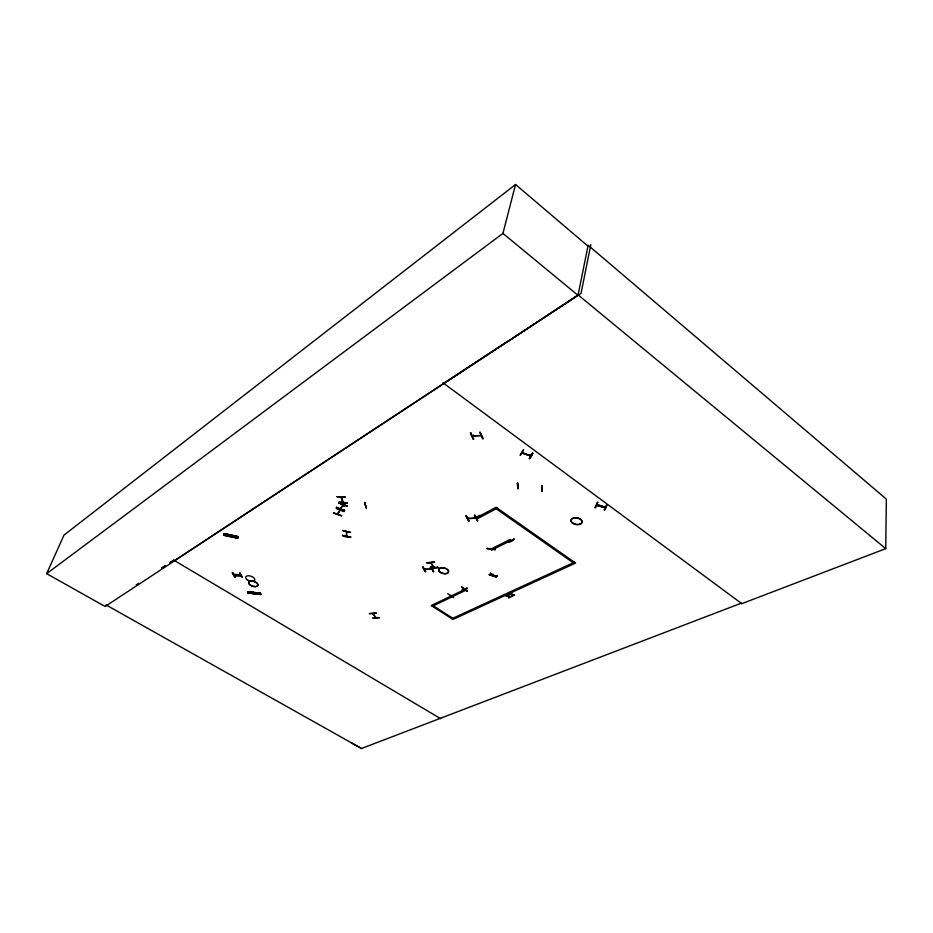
<?xml version="1.0" encoding="UTF-8"?>
<svg xmlns="http://www.w3.org/2000/svg" width="933" height="933" viewBox="0 0 933 933"><rect width="100%" height="100%" fill="white"/><g stroke="black" fill="none" stroke-linecap="round" stroke-linejoin="round"><path stroke-width="1.4" d="M247.688 592.245L260.284 592.98M260.284 592.735L260.948 594.169L248.003 592.945L260.948 594.449L248.283 592.98M346.376 536.288L346.435 531.542M247.443 591.744L260.33 593.108M260.925 594.414L247.98 592.898M346.563 531.612L346.784 536.288M342.644 535.169C341.84 536.428 350.948 538.201 350.703 536.79M342.551 530.632L350.621 532.393L342.621 530.387M342.528 535.53L350.61 537.093M741.723 603.686L885.744 548.651L886.35 499.12L588.14 245.227L578.017 295.329L105.137 606.485L46.65 573.655L63.992 535.122L515.541 184.501L587.965 246.125M432.562 568.594L431.991 568.174M437.635 567.299L437.729 566.937M366.214 507.949L364.71 502.304M430.3 567.882L430.358 567.532M489.219 574.425C488.565 575.16 497.651 577.702 497.371 575.451M372.862 617.774L379.486 617.588M372.955 618.311L379.498 617.669M476.915 517.209L477.824 517.593L477.183 517.15M461.625 587.242L467.515 590.916M237.693 536.58L223.663 533.548L237.763 536.475L237.822 538.283L223.803 535.227M237.798 537.991L223.803 535.25L223.663 533.501M237.752 536.872L223.768 533.746M342.551 535.472L350.598 537.35M343.927 503.89L344.02 503.214M234.16 575.311L241.227 575.253M339.064 502.292L347.251 503.015M337.513 514.41L340.02 510.234M340.428 508.823L343.111 504.706L340.825 508.975M340.953 508.625L340.755 507.855M607.033 504.893L604.747 510.153L604.316 509.628M605.26 507.494C582.379 501.336 612.654 509.698 604.456 507.086M604.549 507.342L604.759 506.409M595.417 507.389L597.598 502.455M597.726 502.141L594.927 507.634L595.487 507.365M596.7 505.08C596.77 503.983 613.611 510.654 597.272 505.511M596.654 505.348L597.353 505.488L597.517 504.52L596.723 504.356L596.782 505.056M223.78 534.936L237.868 538.003L223.838 534.667M541.548 488.099L541.956 488.659M590.822 244.598L581.037 293.417L444.948 382.565L506.187 342.248M542.061 491.341L541.945 485.603L542.085 491.003M541.886 488.67L541.537 487.901M542.015 491.399L541.968 485.3M512.322 594.578L514.281 595.079M509.301 593.855L511.576 594.531L511.121 593.026M508.765 596.21L510.724 596.712M514.619 595.266L512.147 594.648L511.564 592.828M512.858 595.732L512.334 596.304L511.646 594.158M505.756 595.487L508.019 596.164L507.564 594.659M511.062 596.887L508.59 596.269L508.007 594.461M509.301 597.353L508.788 597.925L508.193 596.094M346.971 506.059L338.994 502.98M530.807 455.934L530.049 454.919M529.396 458.103L529.804 458.663L532.883 453.286L529.804 458.628M530.002 455.689L530.177 454.744M529.699 455.677L530.306 454.721M513.943 538.773C515.168 540.055 507.937 543.461 508.088 541.653M344.009 511.587L336.16 508.287L344.079 511.307M510.829 540.65L510.234 539.694M510.444 539.589L510.759 540.604L491.773 550.062L490.571 549.234L509.64 539.671L510.724 540.604M517.663 482.676L517.92 488.379M518.305 485.393L517.733 486.07M520.544 455.059L523.611 449.718L520.054 455.246M496.368 577.177L490.373 573.107M492.671 575.276L492.962 575.871M492.881 575.416L493.394 575.591M493.359 574.903L493.417 574.331M486.933 548.487L495.4 549.432L486.921 548.511M491.12 549.362L491.388 549.782M487.014 548.406L495.318 549.817M464.063 589.516L464.168 588.933M465.124 588.513L465.322 588.653M466.99 587.872L461.625 590.741L467.235 588.42M467.235 591.37L461.567 586.985M477.02 517.314L477.743 517.22M467.456 591.254L461.648 586.985M477.778 520.754L474.769 515.016L477.451 520.719M461.707 590.367L467.235 588.466M474.116 518.538L479.947 515.249M464.809 589.376L463.619 588.641M475.165 517.558L475.34 518.281M447.688 593.691L453.613 597.552M468.611 518.351L468.809 517.873M450.674 596.047L450.861 595.324M468.739 521.139C464.879 510.736 465.299 517.943 469.264 520.777M507.295 341.863L578.11 294.898L885.744 548.651M482.559 438.743L479.982 432.376L483.026 438.662M479.994 432.084L483.061 438.708M470.99 432.632L470.454 433.029L473.159 439.291L473.742 438.86M472.25 436.038L472.576 435.268M473.264 436.259L473.194 435.233M473.416 435.279L473.124 435.933M473.334 436.201L473.369 435.478M432.55 568.255L431.757 568.267L432.282 568.652M434.242 562.214L426.836 562.832L434.475 562.109M433.483 567.182L433.822 566.599M433.705 571.649L431.198 566.798L433.379 571.288M429.227 569.41L434.556 566.541M433.285 571.661L430.883 566.483L433.367 571.602M432.084 569.34L431.268 568.733M425.343 568.827L424.538 569.503M425.786 571.416C422.894 569.76 420.993 561.923 425.6 571.731M46.65 573.655L502.934 233.413L515.541 184.501M337.536 514.363L339.845 510.164M376.151 613.261L369.281 613.622L376.244 613.028M366.168 508.007L364.605 502.677L366.272 507.634M333.827 512.59L333.582 513.197L341.711 515.599M344.639 510.129L344.394 510.736L336.486 507.634M347.251 502.421L347.239 503.085M346.924 506.153L338.959 503.097L347.041 505.779M340.86 507.844L340.592 508.52M341.641 497.347L343.262 502.549L342.866 501.499M345.222 497.429L336.965 496.683L345.315 497.044M344.254 506.327L342.388 501.044L344.394 506.013M339.134 501.966L339.134 502.572M338.026 514.083L337.851 513.348M337.688 513.955L337.956 513.337M336.708 507.086L336.463 507.704M467.876 518.573L476.052 518.188M424.387 569.305L431.897 569.142M254.161 593.458L253.484 592.023M250.441 593.155L249.752 591.72M251.047 591.825L251.723 593.26M252.202 591.919L252.866 593.353M248.901 591.65L249.578 593.085M242.358 577.235L239.793 572.757L242.323 577.504M235.384 576.967L234.883 577.294L232.34 572.78M232.795 572.489L235.221 577.247L232.294 572.815M233.95 574.483L240.936 574.751L233.845 574.716M341.595 515.949L333.722 512.893M341.023 497.254L342.843 502.502M595.417 507.762L597.668 502.537M604.456 506.771L599.021 505.173M604.257 510.024L606.625 504.73M517.325 483.026L517.827 488.764M517.803 488.694L517.523 483.014M345.222 497.312L336.988 496.659M481.183 435.513L472.413 435.956M425.273 571.777L422.801 566.949M376.221 617.879L372.955 613.657M434.032 567.544L430.836 562.786M237.717 536.825L223.687 533.711M136.253 584.933L138.679 583.335M173.795 560.185L170.168 562.576L173.795 560.185L440.726 718.725M174.494 560.593L443.735 383.358M497.324 508.147L477.894 518.48L476.646 517.617L496.064 507.272L575.603 563.066L452.96 619.454L431.233 605.552L465.287 589.213L466.453 589.971L432.376 606.287M510.141 540.172L510.934 540.44M508.077 542.015L513.955 539.169M248.131 593.225L247.56 591.685M472.261 436.003L481.09 435.513M247.688 591.965L260.424 593.295L247.665 592.222M451.829 618.731L574.425 562.249M351.356 742.855L361.491 748.499L741.21 603.208L741.817 603.651L442.93 382.763M493.091 575.474L492.554 575.708L493.184 575.451M530.679 455.922L522.095 452.913L523.075 452.995M424.48 569.282L432.002 569.352M434.416 562.354L426.871 562.809M430.906 562.844L433.81 567.614M430.265 567.905L437.694 567.322M470.442 433.04L473.649 439.256M490.35 573.398L496.356 577.469M468.074 518.62L475.958 518.002M497.312 576.023L489.149 574.821L497.312 576.093M522.305 452.727L530.924 455.759L530.97 455.024L530.772 455.631M522.783 453.181L529.734 455.619M375.917 617.833L372.722 613.716M509.231 594.228L511.669 594.834M505.686 595.86L508.112 596.467M523.016 453.228L529.676 455.514M105.977 604.887L361.491 748.499M433.344 605.82L452.808 618.287M496.169 508.765L573.247 562.786M502.934 233.413L578.017 295.329M466.092 515.774L468.763 521.127M474.675 515.401L477.323 520.777M508.683 596.584L509.231 597.726M512.24 594.951L512.777 596.105M258.989 592.63L259.654 594.064M342.423 501.009L344.277 506.386M225.156 533.758L225.296 535.274M226.113 533.956L226.241 535.484M228.795 534.539L228.923 536.067M227.535 534.271L227.664 535.787M230.218 534.854L230.346 536.37M236.329 536.172L236.446 537.688M251.712 581.061L251.712 581.107A4.782 2.426 18.2 0 0 250.371 585.131A4.782 2.426 18.2 0 0 257.858 585.411A4.793 2.437 18.2 0 0 251.758 581.142L251.723 581.026A4.782 2.426 18.2 0 1 257.858 585.411A4.793 2.437 18.2 0 1 250.371 585.119A4.793 2.437 18.2 0 1 251.758 581.142M241.25 575.813L234.265 575.579L241.25 575.813M347.181 502.735L339.064 502.374L347.181 502.735M344.534 510.433L336.568 507.47L344.534 510.433M532.51 453.1L529.314 458.5L532.521 453.146M165.316 565.771L161.689 568.162L165.293 565.748M437.81 567.556L430.44 568.104L437.81 567.532M240.702 574.833L233.693 574.565L240.679 574.856M572.594 523.18A5.598 3.324 9.8 0 0 581.889 522.737A5.598 3.324 9.8 0 0 575.148 517.85A5.598 3.324 9.8 0 0 572.594 523.18M572.605 523.016A5.633 3.347 9.8 0 0 581.947 522.573A5.633 3.347 9.8 0 0 575.171 517.663A5.633 3.347 9.8 0 0 572.605 523.016M247.257 579.778A4.805 2.461 18.4 0 0 254.779 580.046A4.805 2.461 18.4 0 0 248.633 575.754A4.805 2.461 18.4 0 0 247.257 579.778M440.294 572.43A5.097 2.811 13.7 0 0 448.47 572.162A5.097 2.811 13.7 0 0 441.915 567.824A5.097 2.811 13.7 0 0 440.294 572.43M440.318 572.279A5.132 2.834 13.7 0 0 448.54 571.999A5.132 2.834 13.7 0 0 441.939 567.637A5.132 2.834 13.7 0 0 440.318 572.279"/></g></svg>
